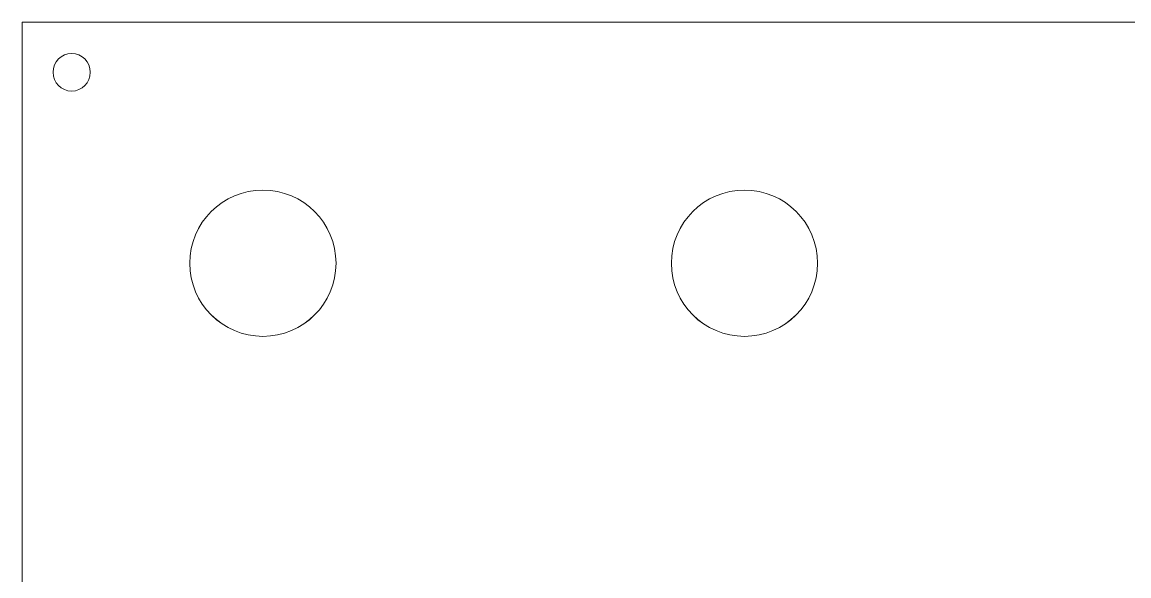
# Model space of a CAD drawing. Header units: centimetres. Extents: x -44.5 to 14.6, y -9.9 to 9.8.
# Drawn here: x -14.58 to -5.65, y 5.2 to 9.66 of the extents above; entities that cross this region are included whole.
import ezdxf

# ---------------------------------------------------------------- set-up
doc = ezdxf.new("R2010")
doc.units = ezdxf.units.CM
doc.header["$MEASUREMENT"] = 0
doc.layers.add('Layer 1', color=7, linetype='Continuous')

msp = doc.modelspace()

# ---------------------------------------------------------------- linework, layer by layer
at = {"layer": 'Layer 1', "color": 250, "lineweight": 20}
for points, knots in [([(-14.58223, -9.76841), (-14.58223, -9.76841), (4.84877, -9.76841), (4.84877, -9.76841), (4.84877, -9.76841), (4.84877, -9.76841), (4.84877, 9.66258), (4.84877, 9.66258), (4.84877, 9.66258), (4.84877, 9.66258), (-14.58223, 9.66258), (-14.58223, 9.66258), (-14.58223, 9.66258), (-14.58223, 9.66258), (-14.58223, -9.76841), (-14.58223, -9.76841), (-14.58223, -9.76841), (-14.58223, -9.76841), (-14.58223, -9.76841), (-14.58223, -9.76841)], [0, 0, 0, 0, 0.1666667, 0.1666667, 0.1666667, 0.1666667, 0.3333333, 0.3333333, 0.3333333, 0.3333333, 0.5, 0.5, 0.5, 0.5, 0.6666667, 0.6666667, 0.6666667, 0.6666667, 1, 1, 1, 1]), ([(-14.18223, 9.40983), (-14.26507, 9.40983), (-14.33222, 9.34193), (-14.33222, 9.25818), (-14.33222, 9.25818), (-14.33223, 9.17443), (-14.26507, 9.10653), (-14.18223, 9.10653), (-14.18223, 9.10653), (-14.09938, 9.10653), (-14.03223, 9.17443), (-14.03223, 9.25818), (-14.03223, 9.25818), (-14.03222, 9.34193), (-14.09938, 9.40983), (-14.18223, 9.40983)], [0, 0, 0, 0, 0.2, 0.2, 0.2, 0.2, 0.4, 0.4, 0.4, 0.4, 0.6, 0.6, 0.6, 0.6, 1, 1, 1, 1]), ([(-14.18223, 9.40983), (-14.26507, 9.40983), (-14.33222, 9.34193), (-14.33222, 9.25818), (-14.33222, 9.25818), (-14.33223, 9.17442), (-14.26507, 9.10653), (-14.18223, 9.10653), (-14.18223, 9.10653), (-14.09938, 9.10653), (-14.03223, 9.17442), (-14.03223, 9.25818), (-14.03223, 9.25818), (-14.03222, 9.34193), (-14.09938, 9.40983), (-14.18223, 9.40983)], [0, 0, 0, 0, 0.2, 0.2, 0.2, 0.2, 0.4, 0.4, 0.4, 0.4, 0.6, 0.6, 0.6, 0.6, 1, 1, 1, 1]), ([(-14.18223, 9.40983), (-14.26507, 9.40983), (-14.33222, 9.34193), (-14.33222, 9.25818), (-14.33222, 9.25818), (-14.33223, 9.17442), (-14.26507, 9.10653), (-14.18223, 9.10653), (-14.18223, 9.10653), (-14.09938, 9.10653), (-14.03223, 9.17442), (-14.03223, 9.25818), (-14.03223, 9.25818), (-14.03222, 9.34193), (-14.09938, 9.40983), (-14.18223, 9.40983)], [0, 0, 0, 0, 0.2, 0.2, 0.2, 0.2, 0.4, 0.4, 0.4, 0.4, 0.6, 0.6, 0.6, 0.6, 1, 1, 1, 1]), ([(-14.18223, 9.40983), (-14.26507, 9.40983), (-14.33222, 9.34193), (-14.33222, 9.25818), (-14.33222, 9.25818), (-14.33223, 9.17442), (-14.26507, 9.10653), (-14.18223, 9.10653), (-14.18223, 9.10653), (-14.09938, 9.10653), (-14.03223, 9.17442), (-14.03223, 9.25818), (-14.03223, 9.25818), (-14.03222, 9.34193), (-14.09938, 9.40983), (-14.18223, 9.40983)], [0, 0, 0, 0, 0.2, 0.2, 0.2, 0.2, 0.4, 0.4, 0.4, 0.4, 0.6, 0.6, 0.6, 0.6, 1, 1, 1, 1]), ([(-14.18223, 9.40982), (-14.26507, 9.40982), (-14.33222, 9.34193), (-14.33222, 9.25817), (-14.33222, 9.25817), (-14.33223, 9.17442), (-14.26507, 9.10652), (-14.18223, 9.10652), (-14.18223, 9.10652), (-14.09938, 9.10652), (-14.03223, 9.17442), (-14.03223, 9.25817), (-14.03223, 9.25817), (-14.03222, 9.34193), (-14.09938, 9.40982), (-14.18223, 9.40982)], [0, 0, 0, 0, 0.2, 0.2, 0.2, 0.2, 0.4, 0.4, 0.4, 0.4, 0.6, 0.6, 0.6, 0.6, 1, 1, 1, 1]), ([(-14.18223, 9.40982), (-14.26507, 9.40982), (-14.33222, 9.34193), (-14.33222, 9.25817), (-14.33222, 9.25817), (-14.33223, 9.17442), (-14.26507, 9.10652), (-14.18223, 9.10652), (-14.18223, 9.10652), (-14.09938, 9.10652), (-14.03223, 9.17442), (-14.03223, 9.25817), (-14.03223, 9.25817), (-14.03222, 9.34193), (-14.09938, 9.40982), (-14.18223, 9.40982)], [0, 0, 0, 0, 0.2, 0.2, 0.2, 0.2, 0.4, 0.4, 0.4, 0.4, 0.6, 0.6, 0.6, 0.6, 1, 1, 1, 1]), ([(-14.18223, 9.40982), (-14.26507, 9.40982), (-14.33222, 9.34193), (-14.33222, 9.25817), (-14.33222, 9.25817), (-14.33223, 9.17442), (-14.26507, 9.10652), (-14.18223, 9.10652), (-14.18223, 9.10652), (-14.09938, 9.10652), (-14.03223, 9.17442), (-14.03223, 9.25817), (-14.03223, 9.25817), (-14.03222, 9.34193), (-14.09938, 9.40982), (-14.18223, 9.40982)], [0, 0, 0, 0, 0.2, 0.2, 0.2, 0.2, 0.4, 0.4, 0.4, 0.4, 0.6, 0.6, 0.6, 0.6, 1, 1, 1, 1]), ([(-14.18223, 9.40982), (-14.26507, 9.40982), (-14.33222, 9.34192), (-14.33222, 9.25817), (-14.33222, 9.25817), (-14.33223, 9.17442), (-14.26507, 9.10652), (-14.18223, 9.10652), (-14.18223, 9.10652), (-14.09938, 9.10652), (-14.03223, 9.17442), (-14.03223, 9.25817), (-14.03223, 9.25817), (-14.03222, 9.34192), (-14.09938, 9.40982), (-14.18223, 9.40982)], [0, 0, 0, 0, 0.2, 0.2, 0.2, 0.2, 0.4, 0.4, 0.4, 0.4, 0.6, 0.6, 0.6, 0.6, 1, 1, 1, 1]), ([(-14.18223, 9.40982), (-14.26507, 9.40982), (-14.33222, 9.34192), (-14.33222, 9.25817), (-14.33222, 9.25817), (-14.33223, 9.17442), (-14.26507, 9.10652), (-14.18223, 9.10652), (-14.18223, 9.10652), (-14.09938, 9.10652), (-14.03223, 9.17441), (-14.03223, 9.25817), (-14.03223, 9.25817), (-14.03222, 9.34192), (-14.09938, 9.40982), (-14.18223, 9.40982)], [0, 0, 0, 0, 0.2, 0.2, 0.2, 0.2, 0.4, 0.4, 0.4, 0.4, 0.6, 0.6, 0.6, 0.6, 1, 1, 1, 1]), ([(-14.18223, 9.40982), (-14.26507, 9.40982), (-14.33222, 9.34192), (-14.33222, 9.25817), (-14.33222, 9.25817), (-14.33223, 9.17441), (-14.26507, 9.10652), (-14.18223, 9.10652), (-14.18223, 9.10652), (-14.09938, 9.10652), (-14.03223, 9.17441), (-14.03223, 9.25817), (-14.03223, 9.25817), (-14.03222, 9.34192), (-14.09938, 9.40982), (-14.18223, 9.40982)], [0, 0, 0, 0, 0.2, 0.2, 0.2, 0.2, 0.4, 0.4, 0.4, 0.4, 0.6, 0.6, 0.6, 0.6, 1, 1, 1, 1]), ([(-14.18223, 9.40982), (-14.26507, 9.40982), (-14.33222, 9.34192), (-14.33222, 9.25817), (-14.33222, 9.25817), (-14.33223, 9.17441), (-14.26507, 9.10652), (-14.18223, 9.10652), (-14.18223, 9.10652), (-14.09938, 9.10652), (-14.03223, 9.17441), (-14.03223, 9.25817), (-14.03223, 9.25817), (-14.03222, 9.34192), (-14.09938, 9.40982), (-14.18223, 9.40982)], [0, 0, 0, 0, 0.2, 0.2, 0.2, 0.2, 0.4, 0.4, 0.4, 0.4, 0.6, 0.6, 0.6, 0.6, 1, 1, 1, 1]), ([(-14.18223, 9.40982), (-14.26507, 9.40982), (-14.33222, 9.34192), (-14.33222, 9.25817), (-14.33222, 9.25817), (-14.33223, 9.17441), (-14.26507, 9.10652), (-14.18223, 9.10652), (-14.18223, 9.10652), (-14.09938, 9.10652), (-14.03223, 9.17441), (-14.03223, 9.25816), (-14.03223, 9.25816), (-14.03222, 9.34192), (-14.09938, 9.40982), (-14.18223, 9.40982)], [0, 0, 0, 0, 0.2, 0.2, 0.2, 0.2, 0.4, 0.4, 0.4, 0.4, 0.6, 0.6, 0.6, 0.6, 1, 1, 1, 1]), ([(-14.18223, 9.40981), (-14.26507, 9.40981), (-14.33222, 9.34192), (-14.33222, 9.25816), (-14.33222, 9.25816), (-14.33223, 9.17441), (-14.26507, 9.10651), (-14.18223, 9.10651), (-14.18223, 9.10651), (-14.09938, 9.10651), (-14.03223, 9.17441), (-14.03223, 9.25816), (-14.03223, 9.25816), (-14.03222, 9.34192), (-14.09938, 9.40981), (-14.18223, 9.40981)], [0, 0, 0, 0, 0.2, 0.2, 0.2, 0.2, 0.4, 0.4, 0.4, 0.4, 0.6, 0.6, 0.6, 0.6, 1, 1, 1, 1]), ([(-14.18223, 9.40981), (-14.26507, 9.40981), (-14.33222, 9.34192), (-14.33222, 9.25816), (-14.33222, 9.25816), (-14.33223, 9.17441), (-14.26507, 9.10651), (-14.18223, 9.10651), (-14.18223, 9.10651), (-14.09938, 9.10651), (-14.03223, 9.17441), (-14.03223, 9.25816), (-14.03223, 9.25816), (-14.03222, 9.34192), (-14.09938, 9.40981), (-14.18223, 9.40981)], [0, 0, 0, 0, 0.2, 0.2, 0.2, 0.2, 0.4, 0.4, 0.4, 0.4, 0.6, 0.6, 0.6, 0.6, 1, 1, 1, 1]), ([(-14.18223, 9.40981), (-14.26507, 9.40981), (-14.33222, 9.34192), (-14.33222, 9.25816), (-14.33222, 9.25816), (-14.33223, 9.17441), (-14.26507, 9.10651), (-14.18223, 9.10651), (-14.18223, 9.10651), (-14.09938, 9.10651), (-14.03223, 9.17441), (-14.03223, 9.25816), (-14.03223, 9.25816), (-14.03222, 9.34192), (-14.09938, 9.40981), (-14.18223, 9.40981)], [0, 0, 0, 0, 0.2, 0.2, 0.2, 0.2, 0.4, 0.4, 0.4, 0.4, 0.6, 0.6, 0.6, 0.6, 1, 1, 1, 1]), ([(-14.18223, 9.40981), (-14.26507, 9.40981), (-14.33222, 9.34191), (-14.33222, 9.25816), (-14.33222, 9.25816), (-14.33223, 9.17441), (-14.26507, 9.10651), (-14.18223, 9.10651), (-14.18223, 9.10651), (-14.09938, 9.10651), (-14.03223, 9.17441), (-14.03223, 9.25816), (-14.03223, 9.25816), (-14.03222, 9.34191), (-14.09938, 9.40981), (-14.18223, 9.40981)], [0, 0, 0, 0, 0.2, 0.2, 0.2, 0.2, 0.4, 0.4, 0.4, 0.4, 0.6, 0.6, 0.6, 0.6, 1, 1, 1, 1]), ([(-14.18223, 9.40981), (-14.26507, 9.40981), (-14.33222, 9.34191), (-14.33222, 9.25816), (-14.33222, 9.25816), (-14.33223, 9.17441), (-14.26507, 9.10651), (-14.18223, 9.10651), (-14.18223, 9.10651), (-14.09938, 9.10651), (-14.03223, 9.1744), (-14.03223, 9.25816), (-14.03223, 9.25816), (-14.03222, 9.34191), (-14.09938, 9.40981), (-14.18223, 9.40981)], [0, 0, 0, 0, 0.2, 0.2, 0.2, 0.2, 0.4, 0.4, 0.4, 0.4, 0.6, 0.6, 0.6, 0.6, 1, 1, 1, 1]), ([(-14.18223, 9.40981), (-14.26507, 9.40981), (-14.33222, 9.34191), (-14.33222, 9.25816), (-14.33222, 9.25816), (-14.33223, 9.1744), (-14.26507, 9.10651), (-14.18223, 9.10651), (-14.18223, 9.10651), (-14.09938, 9.10651), (-14.03223, 9.1744), (-14.03223, 9.25816), (-14.03223, 9.25816), (-14.03222, 9.34191), (-14.09938, 9.40981), (-14.18223, 9.40981)], [0, 0, 0, 0, 0.2, 0.2, 0.2, 0.2, 0.4, 0.4, 0.4, 0.4, 0.6, 0.6, 0.6, 0.6, 1, 1, 1, 1]), ([(-14.18223, 9.40981), (-14.26507, 9.40981), (-14.33222, 9.34191), (-14.33222, 9.25816), (-14.33222, 9.25816), (-14.33223, 9.1744), (-14.26507, 9.10651), (-14.18223, 9.10651), (-14.18223, 9.10651), (-14.09938, 9.10651), (-14.03223, 9.1744), (-14.03223, 9.25816), (-14.03223, 9.25816), (-14.03222, 9.34191), (-14.09938, 9.40981), (-14.18223, 9.40981)], [0, 0, 0, 0, 0.2, 0.2, 0.2, 0.2, 0.4, 0.4, 0.4, 0.4, 0.6, 0.6, 0.6, 0.6, 1, 1, 1, 1]), ([(-14.18223, 9.4098), (-14.26507, 9.4098), (-14.33222, 9.34191), (-14.33222, 9.25815), (-14.33222, 9.25815), (-14.33223, 9.1744), (-14.26507, 9.10651), (-14.18223, 9.1065), (-14.18223, 9.1065), (-14.09938, 9.1065), (-14.03223, 9.1744), (-14.03223, 9.25815), (-14.03223, 9.25815), (-14.03222, 9.34191), (-14.09938, 9.4098), (-14.18223, 9.4098)], [0, 0, 0, 0, 0.2, 0.2, 0.2, 0.2, 0.4, 0.4, 0.4, 0.4, 0.6, 0.6, 0.6, 0.6, 1, 1, 1, 1]), ([(-14.18223, 9.4098), (-14.26507, 9.4098), (-14.33222, 9.34191), (-14.33222, 9.25815), (-14.33222, 9.25815), (-14.33223, 9.1744), (-14.26507, 9.1065), (-14.18223, 9.1065), (-14.18223, 9.1065), (-14.09938, 9.1065), (-14.03223, 9.1744), (-14.03223, 9.25815), (-14.03223, 9.25815), (-14.03222, 9.34191), (-14.09938, 9.4098), (-14.18223, 9.4098)], [0, 0, 0, 0, 0.2, 0.2, 0.2, 0.2, 0.4, 0.4, 0.4, 0.4, 0.6, 0.6, 0.6, 0.6, 1, 1, 1, 1]), ([(-12.63912, 8.30798), (-12.96496, 8.30798), (-13.22911, 8.04383), (-13.22911, 7.71798), (-13.22911, 7.71798), (-13.22912, 7.39213), (-12.96496, 7.12798), (-12.63912, 7.12798), (-12.63912, 7.12798), (-12.31327, 7.12798), (-12.04912, 7.39213), (-12.04912, 7.71798), (-12.04912, 7.71798), (-12.04911, 8.04383), (-12.31327, 8.30798), (-12.63912, 8.30798)], [0, 0, 0, 0, 0.2, 0.2, 0.2, 0.2, 0.4, 0.4, 0.4, 0.4, 0.6, 0.6, 0.6, 0.6, 1, 1, 1, 1]), ([(-12.63912, 8.30798), (-12.96496, 8.30798), (-13.22911, 8.04383), (-13.22911, 7.71798), (-13.22911, 7.71798), (-13.22912, 7.39213), (-12.96496, 7.12798), (-12.63912, 7.12798), (-12.63912, 7.12798), (-12.31327, 7.12798), (-12.04912, 7.39213), (-12.04912, 7.71798), (-12.04912, 7.71798), (-12.04911, 8.04383), (-12.31327, 8.30798), (-12.63912, 8.30798)], [0, 0, 0, 0, 0.2, 0.2, 0.2, 0.2, 0.4, 0.4, 0.4, 0.4, 0.6, 0.6, 0.6, 0.6, 1, 1, 1, 1]), ([(-12.63912, 8.30798), (-12.96496, 8.30798), (-13.22911, 8.04383), (-13.22911, 7.71798), (-13.22911, 7.71798), (-13.22912, 7.39213), (-12.96496, 7.12798), (-12.63912, 7.12798), (-12.63912, 7.12798), (-12.31327, 7.12798), (-12.04912, 7.39213), (-12.04912, 7.71797), (-12.04912, 7.71797), (-12.04911, 8.04382), (-12.31327, 8.30798), (-12.63912, 8.30798)], [0, 0, 0, 0, 0.2, 0.2, 0.2, 0.2, 0.4, 0.4, 0.4, 0.4, 0.6, 0.6, 0.6, 0.6, 1, 1, 1, 1]), ([(-12.63912, 8.30798), (-12.96496, 8.30798), (-13.22911, 8.04382), (-13.22911, 7.71798), (-13.22911, 7.71798), (-13.22912, 7.39213), (-12.96496, 7.12798), (-12.63912, 7.12798), (-12.63912, 7.12798), (-12.31327, 7.12798), (-12.04912, 7.39213), (-12.04912, 7.71797), (-12.04912, 7.71797), (-12.04911, 8.04382), (-12.31327, 8.30798), (-12.63912, 8.30798)], [0, 0, 0, 0, 0.2, 0.2, 0.2, 0.2, 0.4, 0.4, 0.4, 0.4, 0.6, 0.6, 0.6, 0.6, 1, 1, 1, 1]), ([(-12.63912, 8.30797), (-12.96496, 8.30797), (-13.22911, 8.04382), (-13.22911, 7.71798), (-13.22911, 7.71798), (-13.22912, 7.39213), (-12.96496, 7.12798), (-12.63912, 7.12797), (-12.63912, 7.12797), (-12.31327, 7.12797), (-12.04912, 7.39212), (-12.04912, 7.71797), (-12.04912, 7.71797), (-12.04911, 8.04382), (-12.31327, 8.30797), (-12.63912, 8.30797)], [0, 0, 0, 0, 0.2, 0.2, 0.2, 0.2, 0.4, 0.4, 0.4, 0.4, 0.6, 0.6, 0.6, 0.6, 1, 1, 1, 1]), ([(-12.63912, 8.30797), (-12.96496, 8.30797), (-13.22911, 8.04382), (-13.22911, 7.71797), (-13.22911, 7.71797), (-13.22912, 7.39213), (-12.96496, 7.12797), (-12.63912, 7.12797), (-12.63912, 7.12797), (-12.31327, 7.12797), (-12.04912, 7.39212), (-12.04912, 7.71797), (-12.04912, 7.71797), (-12.04911, 8.04382), (-12.31327, 8.30797), (-12.63912, 8.30797)], [0, 0, 0, 0, 0.2, 0.2, 0.2, 0.2, 0.4, 0.4, 0.4, 0.4, 0.6, 0.6, 0.6, 0.6, 1, 1, 1, 1]), ([(-12.63912, 8.30797), (-12.96496, 8.30797), (-13.22911, 8.04382), (-13.22911, 7.71797), (-13.22911, 7.71797), (-13.22912, 7.39213), (-12.96496, 7.12797), (-12.63912, 7.12797), (-12.63912, 7.12797), (-12.31327, 7.12797), (-12.04912, 7.39212), (-12.04912, 7.71797), (-12.04912, 7.71797), (-12.04911, 8.04382), (-12.31327, 8.30797), (-12.63912, 8.30797)], [0, 0, 0, 0, 0.2, 0.2, 0.2, 0.2, 0.4, 0.4, 0.4, 0.4, 0.6, 0.6, 0.6, 0.6, 1, 1, 1, 1]), ([(-12.63912, 8.30797), (-12.96496, 8.30797), (-13.22911, 8.04382), (-13.22911, 7.71797), (-13.22911, 7.71797), (-13.22912, 7.39212), (-12.96496, 7.12797), (-12.63912, 7.12797), (-12.63912, 7.12797), (-12.31327, 7.12797), (-12.04912, 7.39212), (-12.04912, 7.71797), (-12.04912, 7.71797), (-12.04911, 8.04382), (-12.31327, 8.30797), (-12.63912, 8.30797)], [0, 0, 0, 0, 0.2, 0.2, 0.2, 0.2, 0.4, 0.4, 0.4, 0.4, 0.6, 0.6, 0.6, 0.6, 1, 1, 1, 1]), ([(-12.63912, 8.30797), (-12.96496, 8.30797), (-13.22911, 8.04382), (-13.22911, 7.71797), (-13.22911, 7.71797), (-13.22912, 7.39212), (-12.96496, 7.12797), (-12.63912, 7.12797), (-12.63912, 7.12797), (-12.31327, 7.12797), (-12.04912, 7.39212), (-12.04912, 7.71797), (-12.04912, 7.71797), (-12.04911, 8.04382), (-12.31327, 8.30797), (-12.63912, 8.30797)], [0, 0, 0, 0, 0.2, 0.2, 0.2, 0.2, 0.4, 0.4, 0.4, 0.4, 0.6, 0.6, 0.6, 0.6, 1, 1, 1, 1]), ([(-12.63912, 8.30797), (-12.96496, 8.30797), (-13.22911, 8.04382), (-13.22911, 7.71797), (-13.22911, 7.71797), (-13.22912, 7.39212), (-12.96496, 7.12797), (-12.63912, 7.12797), (-12.63912, 7.12797), (-12.31327, 7.12797), (-12.04912, 7.39212), (-12.04912, 7.71797), (-12.04912, 7.71797), (-12.04911, 8.04381), (-12.31327, 8.30797), (-12.63912, 8.30797)], [0, 0, 0, 0, 0.2, 0.2, 0.2, 0.2, 0.4, 0.4, 0.4, 0.4, 0.6, 0.6, 0.6, 0.6, 1, 1, 1, 1]), ([(-12.63912, 8.30797), (-12.96496, 8.30797), (-13.22911, 8.04382), (-13.22911, 7.71797), (-13.22911, 7.71797), (-13.22912, 7.39212), (-12.96496, 7.12797), (-12.63912, 7.12797), (-12.63912, 7.12797), (-12.31327, 7.12797), (-12.04912, 7.39212), (-12.04912, 7.71796), (-12.04912, 7.71796), (-12.04911, 8.04381), (-12.31327, 8.30797), (-12.63912, 8.30797)], [0, 0, 0, 0, 0.2, 0.2, 0.2, 0.2, 0.4, 0.4, 0.4, 0.4, 0.6, 0.6, 0.6, 0.6, 1, 1, 1, 1]), ([(-12.63912, 8.30797), (-12.96496, 8.30797), (-13.22911, 8.04381), (-13.22911, 7.71797), (-13.22911, 7.71797), (-13.22912, 7.39212), (-12.96496, 7.12797), (-12.63912, 7.12797), (-12.63912, 7.12797), (-12.31327, 7.12796), (-12.04912, 7.39212), (-12.04912, 7.71796), (-12.04912, 7.71796), (-12.04911, 8.04381), (-12.31327, 8.30797), (-12.63912, 8.30797)], [0, 0, 0, 0, 0.2, 0.2, 0.2, 0.2, 0.4, 0.4, 0.4, 0.4, 0.6, 0.6, 0.6, 0.6, 1, 1, 1, 1]), ([(-12.63912, 8.30796), (-12.96496, 8.30796), (-13.22911, 8.04381), (-13.22911, 7.71796), (-13.22911, 7.71796), (-13.22912, 7.39212), (-12.96496, 7.12796), (-12.63912, 7.12796), (-12.63912, 7.12796), (-12.31327, 7.12796), (-12.04912, 7.39211), (-12.04912, 7.71796), (-12.04912, 7.71796), (-12.04911, 8.04381), (-12.31327, 8.30796), (-12.63912, 8.30796)], [0, 0, 0, 0, 0.2, 0.2, 0.2, 0.2, 0.4, 0.4, 0.4, 0.4, 0.6, 0.6, 0.6, 0.6, 1, 1, 1, 1]), ([(-12.63912, 8.30796), (-12.96496, 8.30796), (-13.22911, 8.04381), (-13.22911, 7.71796), (-13.22911, 7.71796), (-13.22912, 7.39212), (-12.96496, 7.12796), (-12.63912, 7.12796), (-12.63912, 7.12796), (-12.31327, 7.12796), (-12.04912, 7.39211), (-12.04912, 7.71796), (-12.04912, 7.71796), (-12.04911, 8.04381), (-12.31327, 8.30796), (-12.63912, 8.30796)], [0, 0, 0, 0, 0.2, 0.2, 0.2, 0.2, 0.4, 0.4, 0.4, 0.4, 0.6, 0.6, 0.6, 0.6, 1, 1, 1, 1]), ([(-12.63912, 8.30796), (-12.96496, 8.30796), (-13.22911, 8.04381), (-13.22911, 7.71796), (-13.22911, 7.71796), (-13.22912, 7.39211), (-12.96496, 7.12796), (-12.63912, 7.12796), (-12.63912, 7.12796), (-12.31327, 7.12796), (-12.04912, 7.39211), (-12.04912, 7.71796), (-12.04912, 7.71796), (-12.04911, 8.04381), (-12.31327, 8.30796), (-12.63912, 8.30796)], [0, 0, 0, 0, 0.2, 0.2, 0.2, 0.2, 0.4, 0.4, 0.4, 0.4, 0.6, 0.6, 0.6, 0.6, 1, 1, 1, 1]), ([(-12.63912, 8.30796), (-12.96496, 8.30796), (-13.22911, 8.04381), (-13.22911, 7.71796), (-13.22911, 7.71796), (-13.22912, 7.39211), (-12.96496, 7.12796), (-12.63912, 7.12796), (-12.63912, 7.12796), (-12.31327, 7.12796), (-12.04912, 7.39211), (-12.04912, 7.71796), (-12.04912, 7.71796), (-12.04911, 8.04381), (-12.31327, 8.30796), (-12.63912, 8.30796)], [0, 0, 0, 0, 0.2, 0.2, 0.2, 0.2, 0.4, 0.4, 0.4, 0.4, 0.6, 0.6, 0.6, 0.6, 1, 1, 1, 1]), ([(-12.63912, 8.30796), (-12.96496, 8.30796), (-13.22911, 8.04381), (-13.22911, 7.71796), (-13.22911, 7.71796), (-13.22912, 7.39211), (-12.96496, 7.12796), (-12.63912, 7.12796), (-12.63912, 7.12796), (-12.31327, 7.12796), (-12.04912, 7.39211), (-12.04912, 7.71796), (-12.04912, 7.71796), (-12.04911, 8.04381), (-12.31327, 8.30796), (-12.63912, 8.30796)], [0, 0, 0, 0, 0.2, 0.2, 0.2, 0.2, 0.4, 0.4, 0.4, 0.4, 0.6, 0.6, 0.6, 0.6, 1, 1, 1, 1]), ([(-12.63912, 8.30796), (-12.96496, 8.30796), (-13.22911, 8.04381), (-13.22911, 7.71796), (-13.22911, 7.71796), (-13.22912, 7.39211), (-12.96496, 7.12796), (-12.63912, 7.12796), (-12.63912, 7.12796), (-12.31327, 7.12796), (-12.04912, 7.39211), (-12.04912, 7.71796), (-12.04912, 7.71796), (-12.04911, 8.0438), (-12.31327, 8.30796), (-12.63912, 8.30796)], [0, 0, 0, 0, 0.2, 0.2, 0.2, 0.2, 0.4, 0.4, 0.4, 0.4, 0.6, 0.6, 0.6, 0.6, 1, 1, 1, 1]), ([(-12.63912, 8.30796), (-12.96496, 8.30796), (-13.22911, 8.0438), (-13.22911, 7.71796), (-13.22911, 7.71796), (-13.22912, 7.39211), (-12.96496, 7.12796), (-12.63912, 7.12796), (-12.63912, 7.12796), (-12.31327, 7.12796), (-12.04912, 7.39211), (-12.04912, 7.71795), (-12.04912, 7.71795), (-12.04911, 8.0438), (-12.31327, 8.30796), (-12.63912, 8.30796)], [0, 0, 0, 0, 0.2, 0.2, 0.2, 0.2, 0.4, 0.4, 0.4, 0.4, 0.6, 0.6, 0.6, 0.6, 1, 1, 1, 1]), ([(-12.63912, 8.30795), (-12.96496, 8.30795), (-13.22911, 8.0438), (-13.22911, 7.71796), (-13.22911, 7.71796), (-13.22912, 7.39211), (-12.96496, 7.12796), (-12.63912, 7.12795), (-12.63912, 7.12795), (-12.31327, 7.12795), (-12.04912, 7.3921), (-12.04912, 7.71795), (-12.04912, 7.71795), (-12.04911, 8.0438), (-12.31327, 8.30795), (-12.63912, 8.30795)], [0, 0, 0, 0, 0.2, 0.2, 0.2, 0.2, 0.4, 0.4, 0.4, 0.4, 0.6, 0.6, 0.6, 0.6, 1, 1, 1, 1]), ([(-12.63912, 8.30795), (-12.96496, 8.30795), (-13.22911, 8.0438), (-13.22911, 7.71795), (-13.22911, 7.71795), (-13.22912, 7.39211), (-12.96496, 7.12795), (-12.63912, 7.12795), (-12.63912, 7.12795), (-12.31327, 7.12795), (-12.04912, 7.3921), (-12.04912, 7.71795), (-12.04912, 7.71795), (-12.04911, 8.0438), (-12.31327, 8.30795), (-12.63912, 8.30795)], [0, 0, 0, 0, 0.2, 0.2, 0.2, 0.2, 0.4, 0.4, 0.4, 0.4, 0.6, 0.6, 0.6, 0.6, 1, 1, 1, 1]), ([(-8.75292, 8.30798), (-9.07876, 8.30798), (-9.34291, 8.04383), (-9.34291, 7.71798), (-9.34291, 7.71798), (-9.34292, 7.39213), (-9.07876, 7.12798), (-8.75292, 7.12798), (-8.75292, 7.12798), (-8.42707, 7.12798), (-8.16292, 7.39213), (-8.16292, 7.71798), (-8.16292, 7.71798), (-8.16291, 8.04383), (-8.42707, 8.30798), (-8.75292, 8.30798)], [0, 0, 0, 0, 0.2, 0.2, 0.2, 0.2, 0.4, 0.4, 0.4, 0.4, 0.6, 0.6, 0.6, 0.6, 1, 1, 1, 1]), ([(-8.75292, 8.30798), (-9.07876, 8.30798), (-9.34291, 8.04383), (-9.34291, 7.71798), (-9.34291, 7.71798), (-9.34292, 7.39213), (-9.07876, 7.12798), (-8.75292, 7.12798), (-8.75292, 7.12798), (-8.42707, 7.12798), (-8.16292, 7.39213), (-8.16292, 7.71798), (-8.16292, 7.71798), (-8.16291, 8.04383), (-8.42707, 8.30798), (-8.75292, 8.30798)], [0, 0, 0, 0, 0.2, 0.2, 0.2, 0.2, 0.4, 0.4, 0.4, 0.4, 0.6, 0.6, 0.6, 0.6, 1, 1, 1, 1]), ([(-8.75292, 8.30798), (-9.07876, 8.30798), (-9.34291, 8.04383), (-9.34291, 7.71798), (-9.34291, 7.71798), (-9.34292, 7.39213), (-9.07876, 7.12798), (-8.75292, 7.12798), (-8.75292, 7.12798), (-8.42707, 7.12798), (-8.16292, 7.39213), (-8.16292, 7.71797), (-8.16292, 7.71797), (-8.16291, 8.04382), (-8.42707, 8.30798), (-8.75292, 8.30798)], [0, 0, 0, 0, 0.2, 0.2, 0.2, 0.2, 0.4, 0.4, 0.4, 0.4, 0.6, 0.6, 0.6, 0.6, 1, 1, 1, 1]), ([(-8.75292, 8.30798), (-9.07876, 8.30798), (-9.34291, 8.04382), (-9.34291, 7.71798), (-9.34291, 7.71798), (-9.34292, 7.39213), (-9.07876, 7.12798), (-8.75292, 7.12798), (-8.75292, 7.12798), (-8.42707, 7.12798), (-8.16292, 7.39213), (-8.16292, 7.71797), (-8.16292, 7.71797), (-8.16291, 8.04382), (-8.42707, 8.30798), (-8.75292, 8.30798)], [0, 0, 0, 0, 0.2, 0.2, 0.2, 0.2, 0.4, 0.4, 0.4, 0.4, 0.6, 0.6, 0.6, 0.6, 1, 1, 1, 1]), ([(-8.75292, 8.30797), (-9.07876, 8.30797), (-9.34291, 8.04382), (-9.34291, 7.71798), (-9.34291, 7.71798), (-9.34292, 7.39213), (-9.07876, 7.12798), (-8.75292, 7.12797), (-8.75292, 7.12797), (-8.42707, 7.12797), (-8.16292, 7.39212), (-8.16292, 7.71797), (-8.16292, 7.71797), (-8.16291, 8.04382), (-8.42707, 8.30797), (-8.75292, 8.30797)], [0, 0, 0, 0, 0.2, 0.2, 0.2, 0.2, 0.4, 0.4, 0.4, 0.4, 0.6, 0.6, 0.6, 0.6, 1, 1, 1, 1]), ([(-8.75292, 8.30797), (-9.07876, 8.30797), (-9.34291, 8.04382), (-9.34291, 7.71797), (-9.34291, 7.71797), (-9.34292, 7.39213), (-9.07876, 7.12797), (-8.75292, 7.12797), (-8.75292, 7.12797), (-8.42707, 7.12797), (-8.16292, 7.39212), (-8.16292, 7.71797), (-8.16292, 7.71797), (-8.16291, 8.04382), (-8.42707, 8.30797), (-8.75292, 8.30797)], [0, 0, 0, 0, 0.2, 0.2, 0.2, 0.2, 0.4, 0.4, 0.4, 0.4, 0.6, 0.6, 0.6, 0.6, 1, 1, 1, 1]), ([(-8.75292, 8.30797), (-9.07876, 8.30797), (-9.34291, 8.04382), (-9.34291, 7.71797), (-9.34291, 7.71797), (-9.34292, 7.39213), (-9.07876, 7.12797), (-8.75292, 7.12797), (-8.75292, 7.12797), (-8.42707, 7.12797), (-8.16292, 7.39212), (-8.16292, 7.71797), (-8.16292, 7.71797), (-8.16291, 8.04382), (-8.42707, 8.30797), (-8.75292, 8.30797)], [0, 0, 0, 0, 0.2, 0.2, 0.2, 0.2, 0.4, 0.4, 0.4, 0.4, 0.6, 0.6, 0.6, 0.6, 1, 1, 1, 1]), ([(-8.75292, 8.30797), (-9.07876, 8.30797), (-9.34291, 8.04382), (-9.34291, 7.71797), (-9.34291, 7.71797), (-9.34292, 7.39212), (-9.07876, 7.12797), (-8.75292, 7.12797), (-8.75292, 7.12797), (-8.42707, 7.12797), (-8.16292, 7.39212), (-8.16292, 7.71797), (-8.16292, 7.71797), (-8.16291, 8.04382), (-8.42707, 8.30797), (-8.75292, 8.30797)], [0, 0, 0, 0, 0.2, 0.2, 0.2, 0.2, 0.4, 0.4, 0.4, 0.4, 0.6, 0.6, 0.6, 0.6, 1, 1, 1, 1]), ([(-8.75292, 8.30797), (-9.07876, 8.30797), (-9.34291, 8.04382), (-9.34291, 7.71797), (-9.34291, 7.71797), (-9.34292, 7.39212), (-9.07876, 7.12797), (-8.75292, 7.12797), (-8.75292, 7.12797), (-8.42707, 7.12797), (-8.16292, 7.39212), (-8.16292, 7.71797), (-8.16292, 7.71797), (-8.16291, 8.04382), (-8.42707, 8.30797), (-8.75292, 8.30797)], [0, 0, 0, 0, 0.2, 0.2, 0.2, 0.2, 0.4, 0.4, 0.4, 0.4, 0.6, 0.6, 0.6, 0.6, 1, 1, 1, 1]), ([(-8.75292, 8.30797), (-9.07876, 8.30797), (-9.34291, 8.04382), (-9.34291, 7.71797), (-9.34291, 7.71797), (-9.34292, 7.39212), (-9.07876, 7.12797), (-8.75292, 7.12797), (-8.75292, 7.12797), (-8.42707, 7.12797), (-8.16292, 7.39212), (-8.16292, 7.71797), (-8.16292, 7.71797), (-8.16291, 8.04381), (-8.42707, 8.30797), (-8.75292, 8.30797)], [0, 0, 0, 0, 0.2, 0.2, 0.2, 0.2, 0.4, 0.4, 0.4, 0.4, 0.6, 0.6, 0.6, 0.6, 1, 1, 1, 1]), ([(-8.75292, 8.30797), (-9.07876, 8.30797), (-9.34291, 8.04382), (-9.34291, 7.71797), (-9.34291, 7.71797), (-9.34292, 7.39212), (-9.07876, 7.12797), (-8.75292, 7.12797), (-8.75292, 7.12797), (-8.42707, 7.12797), (-8.16292, 7.39212), (-8.16292, 7.71796), (-8.16292, 7.71796), (-8.16291, 8.04381), (-8.42707, 8.30797), (-8.75292, 8.30797)], [0, 0, 0, 0, 0.2, 0.2, 0.2, 0.2, 0.4, 0.4, 0.4, 0.4, 0.6, 0.6, 0.6, 0.6, 1, 1, 1, 1]), ([(-8.75292, 8.30797), (-9.07876, 8.30797), (-9.34291, 8.04381), (-9.34291, 7.71797), (-9.34291, 7.71797), (-9.34292, 7.39212), (-9.07876, 7.12797), (-8.75292, 7.12797), (-8.75292, 7.12797), (-8.42707, 7.12796), (-8.16292, 7.39212), (-8.16292, 7.71796), (-8.16292, 7.71796), (-8.16291, 8.04381), (-8.42707, 8.30797), (-8.75292, 8.30797)], [0, 0, 0, 0, 0.2, 0.2, 0.2, 0.2, 0.4, 0.4, 0.4, 0.4, 0.6, 0.6, 0.6, 0.6, 1, 1, 1, 1]), ([(-8.75292, 8.30796), (-9.07876, 8.30796), (-9.34291, 8.04381), (-9.34291, 7.71796), (-9.34291, 7.71796), (-9.34292, 7.39212), (-9.07876, 7.12796), (-8.75292, 7.12796), (-8.75292, 7.12796), (-8.42707, 7.12796), (-8.16292, 7.39211), (-8.16292, 7.71796), (-8.16292, 7.71796), (-8.16291, 8.04381), (-8.42707, 8.30796), (-8.75292, 8.30796)], [0, 0, 0, 0, 0.2, 0.2, 0.2, 0.2, 0.4, 0.4, 0.4, 0.4, 0.6, 0.6, 0.6, 0.6, 1, 1, 1, 1]), ([(-8.75292, 8.30796), (-9.07876, 8.30796), (-9.34291, 8.04381), (-9.34291, 7.71796), (-9.34291, 7.71796), (-9.34292, 7.39212), (-9.07876, 7.12796), (-8.75292, 7.12796), (-8.75292, 7.12796), (-8.42707, 7.12796), (-8.16292, 7.39211), (-8.16292, 7.71796), (-8.16292, 7.71796), (-8.16291, 8.04381), (-8.42707, 8.30796), (-8.75292, 8.30796)], [0, 0, 0, 0, 0.2, 0.2, 0.2, 0.2, 0.4, 0.4, 0.4, 0.4, 0.6, 0.6, 0.6, 0.6, 1, 1, 1, 1]), ([(-8.75292, 8.30796), (-9.07876, 8.30796), (-9.34291, 8.04381), (-9.34291, 7.71796), (-9.34291, 7.71796), (-9.34292, 7.39211), (-9.07876, 7.12796), (-8.75292, 7.12796), (-8.75292, 7.12796), (-8.42707, 7.12796), (-8.16292, 7.39211), (-8.16292, 7.71796), (-8.16292, 7.71796), (-8.16291, 8.04381), (-8.42707, 8.30796), (-8.75292, 8.30796)], [0, 0, 0, 0, 0.2, 0.2, 0.2, 0.2, 0.4, 0.4, 0.4, 0.4, 0.6, 0.6, 0.6, 0.6, 1, 1, 1, 1]), ([(-8.75292, 8.30796), (-9.07876, 8.30796), (-9.34291, 8.04381), (-9.34291, 7.71796), (-9.34291, 7.71796), (-9.34292, 7.39211), (-9.07876, 7.12796), (-8.75292, 7.12796), (-8.75292, 7.12796), (-8.42707, 7.12796), (-8.16292, 7.39211), (-8.16292, 7.71796), (-8.16292, 7.71796), (-8.16291, 8.04381), (-8.42707, 8.30796), (-8.75292, 8.30796)], [0, 0, 0, 0, 0.2, 0.2, 0.2, 0.2, 0.4, 0.4, 0.4, 0.4, 0.6, 0.6, 0.6, 0.6, 1, 1, 1, 1]), ([(-8.75292, 8.30796), (-9.07876, 8.30796), (-9.34291, 8.04381), (-9.34291, 7.71796), (-9.34291, 7.71796), (-9.34292, 7.39211), (-9.07876, 7.12796), (-8.75292, 7.12796), (-8.75292, 7.12796), (-8.42707, 7.12796), (-8.16292, 7.39211), (-8.16292, 7.71796), (-8.16292, 7.71796), (-8.16291, 8.04381), (-8.42707, 8.30796), (-8.75292, 8.30796)], [0, 0, 0, 0, 0.2, 0.2, 0.2, 0.2, 0.4, 0.4, 0.4, 0.4, 0.6, 0.6, 0.6, 0.6, 1, 1, 1, 1]), ([(-8.75292, 8.30796), (-9.07876, 8.30796), (-9.34291, 8.04381), (-9.34291, 7.71796), (-9.34291, 7.71796), (-9.34292, 7.39211), (-9.07876, 7.12796), (-8.75292, 7.12796), (-8.75292, 7.12796), (-8.42707, 7.12796), (-8.16292, 7.39211), (-8.16292, 7.71796), (-8.16292, 7.71796), (-8.16291, 8.0438), (-8.42707, 8.30796), (-8.75292, 8.30796)], [0, 0, 0, 0, 0.2, 0.2, 0.2, 0.2, 0.4, 0.4, 0.4, 0.4, 0.6, 0.6, 0.6, 0.6, 1, 1, 1, 1]), ([(-8.75292, 8.30796), (-9.07876, 8.30796), (-9.34291, 8.0438), (-9.34291, 7.71796), (-9.34291, 7.71796), (-9.34292, 7.39211), (-9.07876, 7.12796), (-8.75292, 7.12796), (-8.75292, 7.12796), (-8.42707, 7.12796), (-8.16292, 7.39211), (-8.16292, 7.71795), (-8.16292, 7.71795), (-8.16291, 8.0438), (-8.42707, 8.30796), (-8.75292, 8.30796)], [0, 0, 0, 0, 0.2, 0.2, 0.2, 0.2, 0.4, 0.4, 0.4, 0.4, 0.6, 0.6, 0.6, 0.6, 1, 1, 1, 1]), ([(-8.75292, 8.30795), (-9.07876, 8.30795), (-9.34291, 8.0438), (-9.34291, 7.71796), (-9.34291, 7.71796), (-9.34292, 7.39211), (-9.07876, 7.12796), (-8.75292, 7.12795), (-8.75292, 7.12795), (-8.42707, 7.12795), (-8.16292, 7.3921), (-8.16292, 7.71795), (-8.16292, 7.71795), (-8.16291, 8.0438), (-8.42707, 8.30795), (-8.75292, 8.30795)], [0, 0, 0, 0, 0.2, 0.2, 0.2, 0.2, 0.4, 0.4, 0.4, 0.4, 0.6, 0.6, 0.6, 0.6, 1, 1, 1, 1]), ([(-8.75292, 8.30795), (-9.07876, 8.30795), (-9.34291, 8.0438), (-9.34291, 7.71795), (-9.34291, 7.71795), (-9.34292, 7.39211), (-9.07876, 7.12795), (-8.75292, 7.12795), (-8.75292, 7.12795), (-8.42707, 7.12795), (-8.16292, 7.3921), (-8.16292, 7.71795), (-8.16292, 7.71795), (-8.16291, 8.0438), (-8.42707, 8.30795), (-8.75292, 8.30795)], [0, 0, 0, 0, 0.2, 0.2, 0.2, 0.2, 0.4, 0.4, 0.4, 0.4, 0.6, 0.6, 0.6, 0.6, 1, 1, 1, 1])]:
    msp.add_open_spline(points, degree=3, knots=knots, dxfattribs=at)
for points in [[(-14.18223, 9.40983), (-14.18223, 9.40983), (-14.18223, 9.4098), (-14.18223, 9.4098)], [(-14.18223, 9.40983), (-14.18223, 9.40983), (-14.18223, 9.4098), (-14.18223, 9.4098)], [(-14.33222, 9.25818), (-14.33222, 9.25818), (-14.33222, 9.25815), (-14.33222, 9.25815)], [(-14.03223, 9.25818), (-14.03223, 9.25818), (-14.03223, 9.25815), (-14.03223, 9.25815)], [(-14.18223, 9.10653), (-14.18223, 9.10653), (-14.18223, 9.1065), (-14.18223, 9.1065)], [(-12.63912, 8.30798), (-12.63912, 8.30798), (-12.63912, 8.30795), (-12.63912, 8.30795)], [(-12.63912, 8.30798), (-12.63912, 8.30798), (-12.63912, 8.30795), (-12.63912, 8.30795)], [(-8.75292, 8.30798), (-8.75292, 8.30798), (-8.75292, 8.30795), (-8.75292, 8.30795)], [(-8.75292, 8.30798), (-8.75292, 8.30798), (-8.75292, 8.30795), (-8.75292, 8.30795)], [(-13.22911, 7.71798), (-13.22911, 7.71798), (-13.22911, 7.71795), (-13.22911, 7.71795)], [(-12.04912, 7.71798), (-12.04912, 7.71798), (-12.04912, 7.71795), (-12.04912, 7.71795)], [(-9.34291, 7.71798), (-9.34291, 7.71798), (-9.34291, 7.71795), (-9.34291, 7.71795)], [(-8.16292, 7.71798), (-8.16292, 7.71798), (-8.16292, 7.71795), (-8.16292, 7.71795)], [(-12.63912, 7.12798), (-12.63912, 7.12798), (-12.63912, 7.12795), (-12.63912, 7.12795)], [(-8.75292, 7.12798), (-8.75292, 7.12798), (-8.75292, 7.12795), (-8.75292, 7.12795)]]:
    msp.add_open_spline(points, degree=3, dxfattribs=at)

doc.saveas('drawing.dxf')
